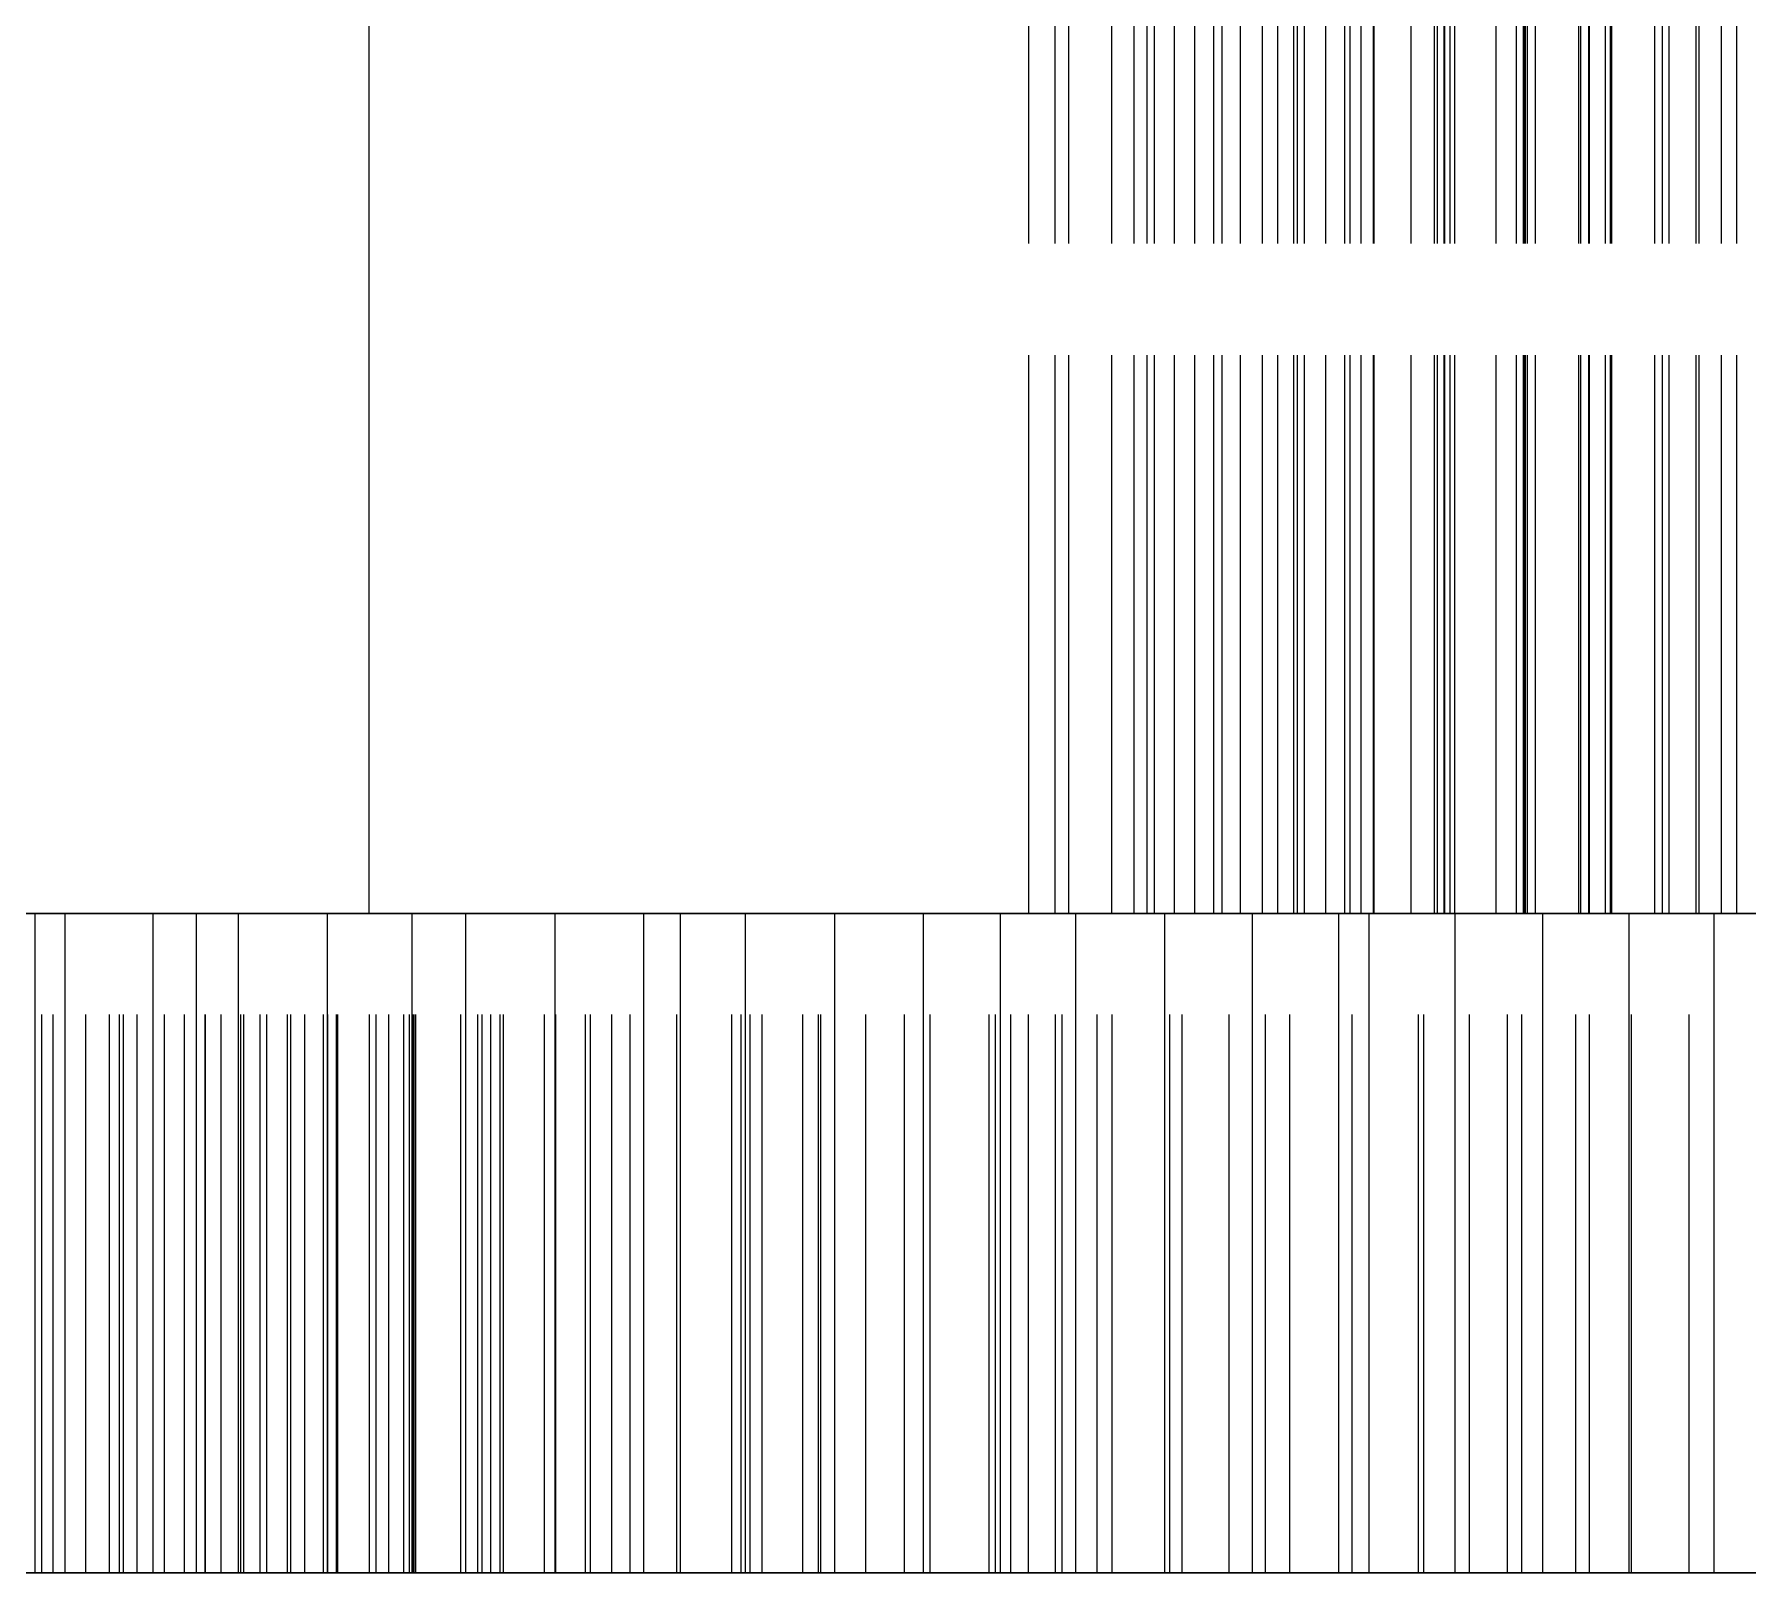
# Model space of a CAD drawing. Header units: millimetres. Extents: x -27 to 154, y -43 to 55.
# Drawn here: x -19.887 to -15.989, y 46.249 to 49.749 of the extents above; entities that cross this region are included whole.
import ezdxf

# ---------------------------------------------------------------- set-up
doc = ezdxf.new("R2010")
doc.units = ezdxf.units.MM
doc.linetypes.add('DASHED', pattern=[1.524, 1.27, -0.254])
doc.layers.add('HIDDEN', color=8, linetype='DASHED')
doc.layers.add('VISIBLE', color=7, linetype='CONTINUOUS')

msp = doc.modelspace()

# ---------------------------------------------------------------- linework, layer by layer
at = {"layer": 'HIDDEN'}
for points in [[(-17.6242, 47.74871), (-17.6242, 51.74871)], [(-17.6242, 47.74871), (-17.6242, 51.74871)], [(-17.56452, 47.74871), (-17.56452, 51.74871)], [(-17.56452, 47.74871), (-17.56452, 51.74871)], [(-17.53352, 47.74871), (-17.53352, 51.74871)], [(-17.53352, 47.74871), (-17.53352, 51.74871)], [(-17.4357, 47.74871), (-17.4357, 51.74871)], [(-17.4357, 47.74871), (-17.4357, 51.74871)], [(-17.38444, 47.74871), (-17.38444, 51.74871)], [(-17.38444, 47.74871), (-17.38444, 51.74871)], [(-17.35498, 47.74871), (-17.35498, 51.74871)], [(-17.35498, 47.74871), (-17.35498, 51.74871)], [(-17.33821, 47.74871), (-17.33821, 51.74871)], [(-17.33821, 47.74871), (-17.33821, 51.74871)], [(-17.29325, 47.74871), (-17.29325, 51.74871)], [(-17.29325, 47.74871), (-17.29325, 51.74871)], [(-17.24691, 47.74871), (-17.24691, 51.74871)], [(-17.24691, 47.74871), (-17.24691, 51.74871)], [(-17.20347, 47.74871), (-17.20347, 51.74871)], [(-17.20347, 47.74871), (-17.20347, 51.74871)], [(-17.18485, 47.74871), (-17.18485, 51.74871)], [(-17.18485, 47.74871), (-17.18485, 51.74871)], [(-17.1432, 47.74871), (-17.1432, 51.74871)], [(-17.1432, 47.74871), (-17.1432, 51.74871)], [(-17.0928, 47.74871), (-17.0928, 51.74871)], [(-17.0928, 47.74871), (-17.0928, 51.74871)], [(-17.0579, 47.74871), (-17.0579, 51.74871)], [(-17.0579, 47.74871), (-17.0579, 51.74871)], [(-17.02168, 47.74871), (-17.02168, 51.74871)], [(-17.02168, 47.74871), (-17.02168, 51.74871)], [(-17.01326, 47.74871), (-17.01326, 51.74871)], [(-17.01326, 47.74871), (-17.01326, 51.74871)], [(-16.99738, 47.74871), (-16.99738, 51.74871)], [(-16.99738, 47.74871), (-16.99738, 51.74871)], [(-16.94859, 47.74871), (-16.94859, 51.74871)], [(-16.94859, 47.74871), (-16.94859, 51.74871)], [(-16.90543, 47.74871), (-16.90543, 51.74871)], [(-16.90543, 47.74871), (-16.90543, 51.74871)], [(-16.89323, 47.74871), (-16.89323, 51.74871)], [(-16.89323, 47.74871), (-16.89323, 51.74871)], [(-16.86877, 47.74871), (-16.86877, 51.74871)], [(-16.86877, 47.74871), (-16.86877, 51.74871)], [(-16.84023, 47.74871), (-16.84023, 51.74871)], [(-16.84023, 47.74871), (-16.84023, 51.74871)], [(-16.83911, 47.74871), (-16.83911, 51.74871)], [(-16.83911, 47.74871), (-16.83911, 51.74871)], [(-16.83865, 47.74871), (-16.83865, 51.74871)], [(-16.83865, 47.74871), (-16.83865, 51.74871)], [(-16.75451, 47.74871), (-16.75451, 51.74871)], [(-16.75451, 47.74871), (-16.75451, 51.74871)], [(-16.70155, 47.74871), (-16.70155, 51.74871)], [(-16.70155, 47.74871), (-16.70155, 51.74871)], [(-16.69468, 47.74871), (-16.69468, 51.74871)], [(-16.69468, 47.74871), (-16.69468, 51.74871)], [(-16.6796, 47.74871), (-16.6796, 51.74871)], [(-16.6796, 47.74871), (-16.6796, 51.74871)], [(-16.6779, 47.74871), (-16.6779, 51.74871)], [(-16.6779, 47.74871), (-16.6779, 51.74871)], [(-16.66579, 47.74871), (-16.66579, 51.74871)], [(-16.66579, 47.74871), (-16.66579, 51.74871)], [(-16.65581, 47.74871), (-16.65581, 51.74871)], [(-16.65581, 47.74871), (-16.65581, 51.74871)], [(-16.56109, 47.74871), (-16.56109, 51.74871)], [(-16.56109, 47.74871), (-16.56109, 51.74871)], [(-16.51511, 47.74871), (-16.51511, 51.74871)], [(-16.51511, 47.74871), (-16.51511, 51.74871)], [(-16.49914, 47.74871), (-16.49914, 51.74871)], [(-16.49914, 47.74871), (-16.49914, 51.74871)], [(-16.49731, 47.74871), (-16.49731, 51.74871)], [(-16.49731, 47.74871), (-16.49731, 51.74871)], [(-16.49476, 47.74871), (-16.49476, 51.74871)], [(-16.49476, 47.74871), (-16.49476, 51.74871)], [(-16.4905, 47.74871), (-16.4905, 51.74871)], [(-16.4905, 47.74871), (-16.4905, 51.74871)], [(-16.48992, 47.74871), (-16.48992, 51.74871)], [(-16.48992, 47.74871), (-16.48992, 51.74871)], [(-16.47181, 47.74871), (-16.47181, 51.74871)], [(-16.47181, 47.74871), (-16.47181, 51.74871)], [(-16.37339, 47.74871), (-16.37339, 51.74871)], [(-16.37339, 47.74871), (-16.37339, 51.74871)], [(-16.3685, 47.74871), (-16.3685, 51.74871)], [(-16.3685, 47.74871), (-16.3685, 51.74871)], [(-16.35028, 47.74871), (-16.35028, 51.74871)], [(-16.35028, 47.74871), (-16.35028, 51.74871)], [(-16.3488, 47.74871), (-16.3488, 51.74871)], [(-16.3488, 47.74871), (-16.3488, 51.74871)], [(-16.31259, 47.74871), (-16.31259, 51.74871)], [(-16.31259, 47.74871), (-16.31259, 51.74871)], [(-16.30129, 47.74871), (-16.30129, 51.74871)], [(-16.30129, 47.74871), (-16.30129, 51.74871)], [(-16.29834, 47.74871), (-16.29834, 51.74871)], [(-16.29834, 47.74871), (-16.29834, 51.74871)], [(-16.20025, 47.74871), (-16.20025, 51.74871)], [(-16.20025, 47.74871), (-16.20025, 51.74871)], [(-16.18334, 47.74871), (-16.18334, 51.74871)], [(-16.18334, 47.74871), (-16.18334, 51.74871)], [(-16.16782, 47.74871), (-16.16782, 51.74871)], [(-16.16782, 47.74871), (-16.16782, 51.74871)], [(-16.10685, 47.74871), (-16.10685, 51.74871)], [(-16.10685, 47.74871), (-16.10685, 51.74871)], [(-16.09936, 47.74871), (-16.09936, 51.74871)], [(-16.09936, 47.74871), (-16.09936, 51.74871)], [(-16.04909, 47.74871), (-16.04909, 51.74871)], [(-16.04909, 47.74871), (-16.04909, 51.74871)], [(-16.01419, 47.74871), (-16.01419, 51.74871)], [(-16.01419, 47.74871), (-16.01419, 51.74871)], [(-19.86951, 47.74871), (-20.05506, 47.74871)], [(-20.05506, 47.74871), (-19.86951, 47.74871)], [(-20.03507, 47.74871), (-19.84381, 47.74871)], [(-19.84381, 47.74871), (-20.03507, 47.74871)], [(-19.76958, 47.74871), (-19.94826, 47.74871)], [(-19.94826, 47.74871), (-19.76958, 47.74871)], [(-19.88841, 47.74871), (-19.69266, 47.74871)], [(-19.88465, 47.74871), (-19.81592, 47.74871)], [(-19.71533, 47.74871), (-19.88465, 47.74871)], [(-19.88465, 47.74871), (-19.71533, 47.74871)], [(-19.69266, 47.74871), (-19.88465, 47.74871)], [(-19.88465, 46.24871), (-19.88465, 47.74871)], [(-19.68356, 47.74871), (-19.86951, 47.74871)], [(-19.86951, 47.74871), (-19.68356, 47.74871)], [(-19.86951, 46.24871), (-19.86951, 47.74871)], [(-19.86951, 46.24871), (-19.86951, 47.74871)], [(-19.84381, 47.74871), (-19.65263, 47.74871)], [(-19.65263, 47.74871), (-19.84381, 47.74871)], [(-19.84381, 46.24871), (-19.84381, 47.74871)], [(-19.84381, 46.24871), (-19.84381, 47.74871)], [(-19.81592, 47.74871), (-19.61601, 47.74871)], [(-19.81592, 46.24871), (-19.81592, 47.74871)], [(-19.59004, 47.74871), (-19.76958, 47.74871)], [(-19.76958, 47.74871), (-19.59004, 47.74871)], [(-19.76958, 46.24871), (-19.76958, 47.74871)], [(-19.76958, 46.24871), (-19.76958, 47.74871)], [(-19.54467, 47.74871), (-19.71533, 47.74871)], [(-19.71533, 47.74871), (-19.54467, 47.74871)], [(-19.71533, 46.24871), (-19.71533, 47.74871)], [(-19.71533, 46.24871), (-19.71533, 47.74871)], [(-19.69266, 47.74871), (-19.49746, 47.74871)], [(-19.49746, 47.74871), (-19.69266, 47.74871)], [(-19.69266, 46.24871), (-19.69266, 47.74871)], [(-19.69266, 46.24871), (-19.69266, 47.74871)], [(-19.49726, 47.74871), (-19.68356, 47.74871)], [(-19.68356, 47.74871), (-19.49726, 47.74871)], [(-19.68356, 46.24871), (-19.68356, 47.74871)], [(-19.68356, 46.24871), (-19.68356, 47.74871)], [(-19.65263, 47.74871), (-19.46161, 47.74871)], [(-19.46161, 47.74871), (-19.65263, 47.74871)], [(-19.65263, 46.24871), (-19.65263, 47.74871)], [(-19.65263, 46.24871), (-19.65263, 47.74871)], [(-19.61601, 47.74871), (-19.417, 47.74871)], [(-19.61601, 46.24871), (-19.61601, 47.74871)], [(-19.40964, 47.74871), (-19.59004, 47.74871)], [(-19.59004, 47.74871), (-19.40964, 47.74871)], [(-19.59004, 46.24871), (-19.59004, 47.74871)], [(-19.59004, 46.24871), (-19.59004, 47.74871)], [(-19.37266, 47.74871), (-19.54467, 47.74871)], [(-19.54467, 47.74871), (-19.37266, 47.74871)], [(-19.54467, 46.24871), (-19.54467, 47.74871)], [(-19.54467, 46.24871), (-19.54467, 47.74871)], [(-19.51756, 47.74871), (-19.42195, 47.74871)], [(-19.35776, 47.74871), (-19.51756, 47.74871)], [(-19.51756, 47.74871), (-19.35776, 47.74871)], [(-19.417, 47.74871), (-19.51756, 47.74871)], [(-19.51756, 46.24871), (-19.51756, 47.74871)], [(-19.49746, 47.74871), (-19.30292, 47.74871)], [(-19.30292, 47.74871), (-19.49746, 47.74871)], [(-19.49746, 46.24871), (-19.49746, 47.74871)], [(-19.49746, 46.24871), (-19.49746, 47.74871)], [(-19.31066, 47.74871), (-19.49726, 47.74871)], [(-19.49726, 47.74871), (-19.31066, 47.74871)], [(-19.49726, 46.24871), (-19.49726, 47.74871)], [(-19.49726, 46.24871), (-19.49726, 47.74871)], [(-19.46161, 47.74871), (-19.27082, 47.74871)], [(-19.27082, 47.74871), (-19.46161, 47.74871)], [(-19.46161, 46.24871), (-19.46161, 47.74871)], [(-19.46161, 46.24871), (-19.46161, 47.74871)], [(-19.42195, 47.74871), (-19.21959, 47.74871)], [(-19.42195, 46.24871), (-19.42195, 47.74871)], [(-19.417, 47.74871), (-19.21902, 47.74871)], [(-19.21902, 47.74871), (-19.417, 47.74871)], [(-19.417, 46.24871), (-19.417, 47.74871)], [(-19.417, 46.24871), (-19.417, 47.74871)], [(-19.2284, 47.74871), (-19.40964, 47.74871)], [(-19.40964, 47.74871), (-19.2284, 47.74871)], [(-19.40964, 46.24871), (-19.40964, 47.74871)], [(-19.40964, 46.24871), (-19.40964, 47.74871)], [(-19.19931, 47.74871), (-19.37266, 47.74871)], [(-19.37266, 47.74871), (-19.19931, 47.74871)], [(-19.37266, 46.24871), (-19.37266, 47.74871)], [(-19.37266, 46.24871), (-19.37266, 47.74871)], [(-19.19618, 47.74871), (-19.35776, 47.74871)], [(-19.35776, 47.74871), (-19.19618, 47.74871)], [(-19.35776, 46.24871), (-19.35776, 47.74871)], [(-19.35776, 46.24871), (-19.35776, 47.74871)], [(-19.1238, 47.74871), (-19.31066, 47.74871)], [(-19.31066, 47.74871), (-19.1238, 47.74871)], [(-19.31066, 46.24871), (-19.31066, 47.74871)], [(-19.31066, 46.24871), (-19.31066, 47.74871)], [(-19.30292, 47.74871), (-19.10915, 47.74871)], [(-19.10915, 47.74871), (-19.30292, 47.74871)], [(-19.30292, 46.24871), (-19.30292, 47.74871)], [(-19.30292, 46.24871), (-19.30292, 47.74871)], [(-19.27082, 47.74871), (-19.08036, 47.74871)], [(-19.08036, 47.74871), (-19.27082, 47.74871)], [(-19.27082, 46.24871), (-19.27082, 47.74871)], [(-19.27082, 46.24871), (-19.27082, 47.74871)], [(-19.04633, 47.74871), (-19.2284, 47.74871)], [(-19.2284, 47.74871), (-19.04633, 47.74871)], [(-19.2284, 46.24871), (-19.2284, 47.74871)], [(-19.2284, 46.24871), (-19.2284, 47.74871)], [(-19.21959, 47.74871), (-19.01858, 47.74871)], [(-19.21959, 46.24871), (-19.21959, 47.74871)], [(-19.21902, 47.74871), (-19.02218, 47.74871)], [(-19.02218, 47.74871), (-19.21902, 47.74871)], [(-19.21902, 46.24871), (-19.21902, 47.74871)], [(-19.21902, 46.24871), (-19.21902, 47.74871)], [(-19.02458, 47.74871), (-19.19931, 47.74871)], [(-19.19931, 47.74871), (-19.02458, 47.74871)], [(-19.19931, 46.24871), (-19.19931, 47.74871)], [(-19.19931, 46.24871), (-19.19931, 47.74871)], [(-19.0328, 47.74871), (-19.19618, 47.74871)], [(-19.19618, 47.74871), (-19.0328, 47.74871)], [(-19.19618, 46.24871), (-19.19618, 47.74871)], [(-19.19618, 46.24871), (-19.19618, 47.74871)], [(-15.86678, 47.74871), (-15.9921, 47.74871), (-16.11741, 47.74871), (-16.24273, 47.74871), (-16.36805, 47.74871), (-16.49336, 47.74871), (-16.61868, 47.74871), (-16.74399, 47.74871), (-16.86931, 47.74871), (-16.99463, 47.74871), (-17.11994, 47.74871), (-17.24526, 47.74871), (-17.37058, 47.74871), (-17.49589, 47.74871), (-17.62121, 47.74871), (-17.74652, 47.74871), (-17.87184, 47.74871), (-17.99716, 47.74871), (-18.12247, 47.74871), (-18.24779, 47.74871), (-18.3731, 47.74871), (-18.49842, 47.74871), (-18.62374, 47.74871), (-18.74905, 47.74871), (-18.87437, 47.74871), (-18.99968, 47.74871), (-19.125, 47.74871)], [(-19.125, 47.74871), (-18.51786, 47.74871), (-17.91071, 47.74871), (-17.30357, 47.74871), (-16.69643, 47.74871), (-16.08929, 47.74871), (-15.48214, 47.74871), (-14.875, 47.74871), (-14.26786, 47.74871), (-13.66071, 47.74871), (-13.05357, 47.74871), (-12.44643, 47.74871), (-11.83929, 47.74871), (-11.23214, 47.74871), (-10.625, 47.74871), (-10.01786, 47.74871), (-9.41071, 47.74871), (-8.80357, 47.74871), (-8.19643, 47.74871), (-7.58929, 47.74871), (-6.98214, 47.74871), (-6.375, 47.74871), (-5.76786, 47.74871), (-5.16071, 47.74871)], [(-19.1238, 46.24871), (-19.1238, 47.74871)], [(-19.1238, 46.24871), (-19.1238, 47.74871)], [(-19.10915, 47.74871), (-18.9163, 47.74871)], [(-18.9163, 47.74871), (-19.10915, 47.74871)], [(-19.10915, 46.24871), (-19.10915, 47.74871)], [(-19.10915, 46.24871), (-19.10915, 47.74871)], [(-19.08036, 47.74871), (-19.04633, 47.74871)], [(-19.04633, 47.74871), (-19.08036, 47.74871)], [(-19.08036, 46.24871), (-19.08036, 47.74871)], [(-19.08036, 46.24871), (-19.08036, 47.74871)], [(-19.04633, 46.24871), (-19.04633, 47.74871)], [(-19.04633, 46.24871), (-19.04633, 47.74871)], [(-18.86759, 47.74871), (-19.0328, 47.74871)], [(-19.0328, 47.74871), (-18.86759, 47.74871)], [(-19.0328, 46.24871), (-19.0328, 47.74871)], [(-19.0328, 46.24871), (-19.0328, 47.74871)], [(-19.02707, 47.74871), (-18.90518, 47.74871)], [(-18.87781, 47.74871), (-19.02707, 47.74871)], [(-19.02707, 47.74871), (-18.87781, 47.74871)], [(-19.01858, 47.74871), (-19.02707, 47.74871)], [(-19.02707, 46.24871), (-19.02707, 47.74871)], [(-18.84844, 47.74871), (-19.02458, 47.74871)], [(-19.02458, 47.74871), (-18.84844, 47.74871)], [(-19.02458, 46.24871), (-19.02458, 47.74871)], [(-19.02458, 46.24871), (-19.02458, 47.74871)], [(-19.02218, 47.74871), (-18.82666, 47.74871)], [(-18.82666, 47.74871), (-19.02218, 47.74871)], [(-19.02218, 46.24871), (-19.02218, 47.74871)], [(-19.02218, 46.24871), (-19.02218, 47.74871)], [(-19.01858, 47.74871), (-18.81907, 47.74871)], [(-18.81907, 47.74871), (-19.01858, 47.74871)], [(-19.01858, 46.24871), (-19.01858, 47.74871)], [(-19.01858, 46.24871), (-19.01858, 47.74871)], [(-18.9163, 47.74871), (-18.84844, 47.74871)], [(-18.84844, 47.74871), (-18.9163, 47.74871)], [(-18.9163, 46.24871), (-18.9163, 47.74871)], [(-18.9163, 46.24871), (-18.9163, 47.74871)], [(-18.90518, 47.74871), (-18.70166, 47.74871)], [(-18.90518, 46.24871), (-18.90518, 47.74871)], [(-18.72634, 47.74871), (-18.87781, 47.74871)], [(-18.87781, 47.74871), (-18.72634, 47.74871)], [(-18.87781, 46.24871), (-18.87781, 47.74871)], [(-18.87781, 46.24871), (-18.87781, 47.74871)], [(-18.70049, 47.74871), (-18.86759, 47.74871)], [(-18.86759, 47.74871), (-18.70049, 47.74871)], [(-18.86759, 46.24871), (-18.86759, 47.74871)], [(-18.86759, 46.24871), (-18.86759, 47.74871)], [(-18.84844, 46.24871), (-18.84844, 47.74871)], [(-18.84844, 46.24871), (-18.84844, 47.74871)], [(-18.82666, 47.74871), (-18.63263, 47.74871)], [(-18.63263, 47.74871), (-18.82666, 47.74871)], [(-18.82666, 46.24871), (-18.82666, 47.74871)], [(-18.82666, 46.24871), (-18.82666, 47.74871)], [(-18.81907, 47.74871), (-18.62119, 47.74871)], [(-18.62119, 47.74871), (-18.81907, 47.74871)], [(-18.81907, 46.24871), (-18.81907, 47.74871)], [(-18.81907, 46.24871), (-18.81907, 47.74871)], [(-18.57261, 47.74871), (-18.72634, 47.74871)], [(-18.72634, 47.74871), (-18.57261, 47.74871)], [(-18.72634, 46.24871), (-18.72634, 47.74871)], [(-18.72634, 46.24871), (-18.72634, 47.74871)], [(-18.70166, 47.74871), (-18.49992, 47.74871)], [(-18.70166, 46.24871), (-18.70166, 47.74871)], [(-18.53139, 47.74871), (-18.70049, 47.74871)], [(-18.70049, 47.74871), (-18.53139, 47.74871)], [(-18.70049, 46.24871), (-18.70049, 47.74871)], [(-18.70049, 46.24871), (-18.70049, 47.74871)], [(-18.63263, 47.74871), (-18.53139, 47.74871)], [(-18.53139, 47.74871), (-18.63263, 47.74871)], [(-18.63263, 46.24871), (-18.63263, 47.74871)], [(-18.63263, 46.24871), (-18.63263, 47.74871)], [(-18.62119, 47.74871), (-18.42514, 47.74871)], [(-18.42514, 47.74871), (-18.62119, 47.74871)], [(-18.62119, 46.24871), (-18.62119, 47.74871)], [(-18.62119, 46.24871), (-18.62119, 47.74871)], [(-18.41659, 47.74871), (-18.57261, 47.74871)], [(-18.57261, 47.74871), (-18.41659, 47.74871)], [(-18.57261, 46.24871), (-18.57261, 47.74871)], [(-18.57261, 46.24871), (-18.57261, 47.74871)], [(-18.53139, 46.24871), (-18.53139, 47.74871)], [(-18.53139, 46.24871), (-18.53139, 47.74871)], [(-18.49992, 47.74871), (-18.30013, 47.74871)], [(-18.49992, 46.24871), (-18.49992, 47.74871)], [(-18.42514, 47.74871), (-18.23117, 47.74871)], [(-18.23117, 47.74871), (-18.42514, 47.74871)], [(-18.42514, 46.24871), (-18.42514, 47.74871)], [(-18.42514, 46.24871), (-18.42514, 47.74871)], [(-18.25816, 47.74871), (-18.41659, 47.74871)], [(-18.41659, 47.74871), (-18.25816, 47.74871)], [(-18.41659, 46.24871), (-18.41659, 47.74871)], [(-18.41659, 46.24871), (-18.41659, 47.74871)], [(-18.41629, 47.74871), (-18.26889, 47.74871)], [(-18.2785, 47.74871), (-18.41629, 47.74871)], [(-18.41629, 47.74871), (-18.2785, 47.74871)], [(-18.30013, 47.74871), (-18.41629, 47.74871)], [(-18.41629, 46.24871), (-18.41629, 47.74871)], [(-18.30013, 47.74871), (-18.10246, 47.74871)], [(-18.10246, 47.74871), (-18.30013, 47.74871)], [(-18.30013, 46.24871), (-18.30013, 47.74871)], [(-18.30013, 46.24871), (-18.30013, 47.74871)], [(-18.13809, 47.74871), (-18.2785, 47.74871)], [(-18.2785, 47.74871), (-18.13809, 47.74871)], [(-18.2785, 46.24871), (-18.2785, 47.74871)], [(-18.2785, 46.24871), (-18.2785, 47.74871)], [(-18.26889, 47.74871), (-18.06549, 47.74871)], [(-18.26889, 46.24871), (-18.26889, 47.74871)], [(-18.09717, 47.74871), (-18.25816, 47.74871)], [(-18.25816, 47.74871), (-18.09717, 47.74871)], [(-18.25816, 46.24871), (-18.25816, 47.74871)], [(-18.25816, 46.24871), (-18.25816, 47.74871)], [(-18.23117, 47.74871), (-18.09717, 47.74871)], [(-18.09717, 47.74871), (-18.23117, 47.74871)], [(-18.23117, 46.24871), (-18.23117, 47.74871)], [(-18.23117, 46.24871), (-18.23117, 47.74871)], [(-17.995, 47.74871), (-18.13809, 47.74871)], [(-18.13809, 47.74871), (-17.995, 47.74871)], [(-18.13809, 46.24871), (-18.13809, 47.74871)], [(-18.13809, 46.24871), (-18.13809, 47.74871)], [(-18.10246, 47.74871), (-17.90714, 47.74871)], [(-17.90714, 47.74871), (-18.10246, 47.74871)], [(-18.10246, 46.24871), (-18.10246, 47.74871)], [(-18.10246, 46.24871), (-18.10246, 47.74871)], [(-18.09717, 46.24871), (-18.09717, 47.74871)], [(-18.09717, 46.24871), (-18.09717, 47.74871)], [(-18.06549, 47.74871), (-17.8643, 47.74871)], [(-18.06549, 46.24871), (-18.06549, 47.74871)], [(-17.84915, 47.74871), (-17.995, 47.74871)], [(-17.995, 47.74871), (-17.84915, 47.74871)], [(-17.995, 46.24871), (-17.995, 47.74871)], [(-17.995, 46.24871), (-17.995, 47.74871)], [(-17.90714, 47.74871), (-17.71444, 47.74871)], [(-17.71444, 47.74871), (-17.90714, 47.74871)], [(-17.90714, 46.24871), (-17.90714, 47.74871)], [(-17.90714, 46.24871), (-17.90714, 47.74871)], [(-17.8643, 47.74871), (-17.6655, 47.74871)], [(-17.8643, 46.24871), (-17.8643, 47.74871)], [(-17.70039, 47.74871), (-17.84915, 47.74871)], [(-17.84915, 47.74871), (-17.70039, 47.74871)], [(-17.84915, 46.24871), (-17.84915, 47.74871)], [(-17.84915, 46.24871), (-17.84915, 47.74871)], [(-17.71444, 47.74871), (-17.54854, 47.74871)], [(-17.54854, 47.74871), (-17.71444, 47.74871)], [(-17.71444, 46.24871), (-17.71444, 47.74871)], [(-17.71444, 46.24871), (-17.71444, 47.74871)], [(-17.54854, 47.74871), (-17.70039, 47.74871)], [(-17.70039, 47.74871), (-17.54854, 47.74871)], [(-17.70039, 46.24871), (-17.70039, 47.74871)], [(-17.70039, 46.24871), (-17.70039, 47.74871)], [(-17.68907, 47.74871), (-17.5171, 47.74871)], [(-17.56363, 47.74871), (-17.68907, 47.74871)], [(-17.68907, 47.74871), (-17.56363, 47.74871)], [(-17.6655, 47.74871), (-17.68907, 47.74871)], [(-17.68907, 46.24871), (-17.68907, 47.74871)], [(-17.6655, 47.74871), (-17.46929, 47.74871)], [(-17.46929, 47.74871), (-17.6655, 47.74871)], [(-17.6655, 46.24871), (-17.6655, 47.74871)], [(-17.6655, 46.24871), (-17.6655, 47.74871)], [(-5.31548, 47.74871), (-5.875, 47.74871), (-6.43452, 47.74871), (-6.99405, 47.74871), (-7.55357, 47.74871), (-8.1131, 47.74871), (-8.67262, 47.74871), (-9.23214, 47.74871), (-9.79167, 47.74871), (-10.35119, 47.74871), (-10.91071, 47.74871), (-11.47024, 47.74871), (-12.02976, 47.74871), (-12.58929, 47.74871), (-13.14881, 47.74871), (-13.70833, 47.74871), (-14.26786, 47.74871), (-14.82738, 47.74871), (-15.3869, 47.74871), (-15.94643, 47.74871), (-16.50595, 47.74871), (-17.06548, 47.74871), (-17.625, 47.74871)], [(-17.625, 47.74871), (-17.06548, 47.74871), (-16.50595, 47.74871), (-15.94643, 47.74871), (-15.3869, 47.74871), (-14.82738, 47.74871), (-14.26786, 47.74871), (-13.70833, 47.74871), (-13.14881, 47.74871), (-12.58929, 47.74871), (-12.02976, 47.74871), (-11.47024, 47.74871), (-10.91071, 47.74871), (-10.35119, 47.74871), (-9.79167, 47.74871), (-9.23214, 47.74871), (-8.67262, 47.74871), (-8.1131, 47.74871), (-7.55357, 47.74871), (-6.99405, 47.74871), (-6.43452, 47.74871), (-5.875, 47.74871), (-5.31548, 47.74871)], [(-17.625, 46.24871), (-17.625, 47.74871)], [(-17.4357, 47.74871), (-17.6242, 47.74871)], [(-17.6242, 47.74871), (-17.4357, 47.74871)], [(-17.53352, 47.74871), (-17.56452, 47.74871)], [(-17.56452, 47.74871), (-17.38444, 47.74871)], [(-17.38444, 47.74871), (-17.56452, 47.74871)], [(-17.56452, 47.74871), (-17.53352, 47.74871)], [(-17.43518, 47.74871), (-17.56363, 47.74871)], [(-17.56363, 47.74871), (-17.43518, 47.74871)], [(-17.56363, 46.24871), (-17.56363, 47.74871)], [(-17.56363, 46.24871), (-17.56363, 47.74871)], [(-17.54854, 46.24871), (-17.54854, 47.74871)], [(-17.54854, 46.24871), (-17.54854, 47.74871)], [(-17.33821, 47.74871), (-17.53352, 47.74871)], [(-17.53352, 47.74871), (-17.33821, 47.74871)], [(-17.5171, 47.74871), (-17.3151, 47.74871)], [(-17.5171, 46.24871), (-17.5171, 47.74871)], [(-17.46929, 47.74871), (-17.27592, 47.74871)], [(-17.27592, 47.74871), (-17.46929, 47.74871)], [(-17.46929, 46.24871), (-17.46929, 47.74871)], [(-17.46929, 46.24871), (-17.46929, 47.74871)], [(-17.24691, 47.74871), (-17.4357, 47.74871)], [(-17.4357, 47.74871), (-17.24691, 47.74871)], [(-17.30362, 47.74871), (-17.43518, 47.74871)], [(-17.43518, 47.74871), (-17.30362, 47.74871)], [(-17.43518, 46.24871), (-17.43518, 47.74871)], [(-17.43518, 46.24871), (-17.43518, 47.74871)], [(-17.38444, 47.74871), (-17.20347, 47.74871)], [(-17.20347, 47.74871), (-17.38444, 47.74871)], [(-17.29325, 47.74871), (-17.35498, 47.74871)], [(-17.35498, 47.74871), (-17.18485, 47.74871)], [(-17.18485, 47.74871), (-17.35498, 47.74871)], [(-17.35498, 47.74871), (-17.29325, 47.74871)], [(-17.1432, 47.74871), (-17.33821, 47.74871)], [(-17.33821, 47.74871), (-17.1432, 47.74871)], [(-17.3151, 47.74871), (-17.11574, 47.74871)], [(-17.3151, 46.24871), (-17.3151, 47.74871)], [(-17.16886, 47.74871), (-17.30362, 47.74871)], [(-17.30362, 47.74871), (-17.16886, 47.74871)], [(-17.30362, 46.24871), (-17.30362, 47.74871)], [(-17.30362, 46.24871), (-17.30362, 47.74871)], [(-17.0928, 47.74871), (-17.29325, 47.74871)], [(-17.29325, 47.74871), (-17.0928, 47.74871)], [(-17.27592, 47.74871), (-17.08572, 47.74871)], [(-17.08572, 47.74871), (-17.27592, 47.74871)], [(-17.27592, 46.24871), (-17.27592, 47.74871)], [(-17.27592, 46.24871), (-17.27592, 47.74871)], [(-17.0579, 47.74871), (-17.24691, 47.74871)], [(-17.24691, 47.74871), (-17.0579, 47.74871)], [(-17.20347, 47.74871), (-17.02168, 47.74871)], [(-17.02168, 47.74871), (-17.20347, 47.74871)], [(-17.18485, 47.74871), (-17.01326, 47.74871)], [(-17.01326, 47.74871), (-17.18485, 47.74871)], [(-17.03072, 47.74871), (-17.16886, 47.74871)], [(-17.16886, 47.74871), (-17.03072, 47.74871)], [(-17.16886, 46.24871), (-17.16886, 47.74871)], [(-17.16886, 46.24871), (-17.16886, 47.74871)], [(-16.94859, 47.74871), (-17.1432, 47.74871)], [(-17.1432, 47.74871), (-16.94859, 47.74871)], [(-17.11574, 47.74871), (-16.91918, 47.74871)], [(-17.11574, 46.24871), (-17.11574, 47.74871)], [(-16.89323, 47.74871), (-17.0928, 47.74871)], [(-17.0928, 47.74871), (-16.89323, 47.74871)], [(-17.08572, 47.74871), (-16.88896, 47.74871)], [(-16.88896, 47.74871), (-17.08572, 47.74871)], [(-17.08572, 46.24871), (-17.08572, 47.74871)], [(-17.08572, 46.24871), (-17.08572, 47.74871)], [(-16.86877, 47.74871), (-17.0579, 47.74871)], [(-17.0579, 47.74871), (-16.86877, 47.74871)], [(-16.88896, 47.74871), (-17.03072, 47.74871)], [(-17.03072, 47.74871), (-16.88896, 47.74871)], [(-17.03072, 46.24871), (-17.03072, 47.74871)], [(-17.03072, 46.24871), (-17.03072, 47.74871)], [(-17.02168, 47.74871), (-16.83911, 47.74871)], [(-16.83911, 47.74871), (-17.02168, 47.74871)], [(-17.01326, 47.74871), (-16.84023, 47.74871)], [(-16.84023, 47.74871), (-17.01326, 47.74871)], [(-16.90543, 47.74871), (-16.99738, 47.74871)], [(-16.99738, 47.74871), (-16.83865, 47.74871)], [(-16.83865, 47.74871), (-16.99738, 47.74871)], [(-16.99738, 47.74871), (-16.90543, 47.74871)], [(-16.75451, 47.74871), (-16.94859, 47.74871)], [(-16.94859, 47.74871), (-16.75451, 47.74871)], [(-16.91918, 47.74871), (-16.72567, 47.74871)], [(-16.91918, 46.24871), (-16.91918, 47.74871)], [(-16.70155, 47.74871), (-16.90543, 47.74871)], [(-16.90543, 47.74871), (-16.70155, 47.74871)], [(-16.69468, 47.74871), (-16.89323, 47.74871)], [(-16.89323, 47.74871), (-16.69468, 47.74871)], [(-16.88896, 46.24871), (-16.88896, 47.74871)], [(-16.88896, 46.24871), (-16.88896, 47.74871)], [(-16.6796, 47.74871), (-16.86877, 47.74871)], [(-16.86877, 47.74871), (-16.6796, 47.74871)], [(-16.85002, 47.74871), (-16.65456, 47.74871)], [(-16.73772, 47.74871), (-16.85002, 47.74871)], [(-16.85002, 47.74871), (-16.73772, 47.74871)], [(-16.72567, 47.74871), (-16.85002, 47.74871)], [(-16.85002, 46.24871), (-16.85002, 47.74871)], [(-16.84023, 47.74871), (-16.66579, 47.74871)], [(-16.66579, 47.74871), (-16.84023, 47.74871)], [(-16.83911, 47.74871), (-16.65581, 47.74871)], [(-16.65581, 47.74871), (-16.83911, 47.74871)], [(-16.83865, 47.74871), (-16.6779, 47.74871)], [(-16.6779, 47.74871), (-16.83865, 47.74871)], [(-16.56109, 47.74871), (-16.75451, 47.74871)], [(-16.75451, 47.74871), (-16.56109, 47.74871)], [(-16.62203, 47.74871), (-16.73772, 47.74871)], [(-16.73772, 47.74871), (-16.62203, 47.74871)], [(-16.73772, 46.24871), (-16.73772, 47.74871)], [(-16.73772, 46.24871), (-16.73772, 47.74871)], [(-16.72567, 47.74871), (-16.53547, 47.74871)], [(-16.53547, 47.74871), (-16.72567, 47.74871)], [(-16.72567, 46.24871), (-16.72567, 47.74871)], [(-16.72567, 46.24871), (-16.72567, 47.74871)], [(-16.49914, 47.74871), (-16.70155, 47.74871)], [(-16.70155, 47.74871), (-16.49914, 47.74871)], [(-16.49731, 47.74871), (-16.69468, 47.74871)], [(-16.69468, 47.74871), (-16.49731, 47.74871)], [(-16.4905, 47.74871), (-16.6796, 47.74871)], [(-16.6796, 47.74871), (-16.4905, 47.74871)], [(-16.6779, 47.74871), (-16.51511, 47.74871)], [(-16.51511, 47.74871), (-16.6779, 47.74871)], [(-16.66579, 47.74871), (-16.48992, 47.74871)], [(-16.48992, 47.74871), (-16.66579, 47.74871)], [(-16.65581, 47.74871), (-16.47181, 47.74871)], [(-16.47181, 47.74871), (-16.65581, 47.74871)], [(-16.65456, 47.74871), (-16.45525, 47.74871)], [(-16.65456, 46.24871), (-16.65456, 47.74871)], [(-16.50284, 47.74871), (-16.62203, 47.74871)], [(-16.62203, 47.74871), (-16.50284, 47.74871)], [(-16.62203, 46.24871), (-16.62203, 47.74871)], [(-16.62203, 46.24871), (-16.62203, 47.74871)], [(-16.3685, 47.74871), (-16.56109, 47.74871)], [(-16.56109, 47.74871), (-16.3685, 47.74871)], [(-16.53547, 47.74871), (-16.34897, 47.74871)], [(-16.34897, 47.74871), (-16.53547, 47.74871)], [(-16.53547, 46.24871), (-16.53547, 47.74871)], [(-16.53547, 46.24871), (-16.53547, 47.74871)], [(-16.51511, 47.74871), (-16.35028, 47.74871)], [(-16.35028, 47.74871), (-16.51511, 47.74871)], [(-16.38002, 47.74871), (-16.50284, 47.74871)], [(-16.50284, 47.74871), (-16.38002, 47.74871)], [(-16.50284, 46.24871), (-16.50284, 47.74871)], [(-16.50284, 46.24871), (-16.50284, 47.74871)], [(-16.29834, 47.74871), (-16.49914, 47.74871)], [(-16.49914, 47.74871), (-16.29834, 47.74871)], [(-16.30129, 47.74871), (-16.49731, 47.74871)], [(-16.49731, 47.74871), (-16.30129, 47.74871)], [(-16.37339, 47.74871), (-16.49476, 47.74871)], [(-16.49476, 47.74871), (-16.3488, 47.74871)], [(-16.3488, 47.74871), (-16.49476, 47.74871)], [(-16.49476, 47.74871), (-16.37339, 47.74871)], [(-16.47181, 47.74871), (-16.4905, 47.74871)], [(-16.4905, 47.74871), (-16.47181, 47.74871)], [(-16.48992, 47.74871), (-16.31259, 47.74871)], [(-16.31259, 47.74871), (-16.48992, 47.74871)], [(-16.45525, 47.74871), (-16.25896, 47.74871)], [(-16.45525, 46.24871), (-16.45525, 47.74871)], [(-16.25338, 47.74871), (-16.38002, 47.74871)], [(-16.38002, 47.74871), (-16.25338, 47.74871)], [(-16.38002, 46.24871), (-16.38002, 47.74871)], [(-16.38002, 46.24871), (-16.38002, 47.74871)], [(-16.16782, 47.74871), (-16.37339, 47.74871)], [(-16.37339, 47.74871), (-16.16782, 47.74871)], [(-16.31259, 47.74871), (-16.3685, 47.74871)], [(-16.3685, 47.74871), (-16.31259, 47.74871)], [(-16.35028, 47.74871), (-16.18334, 47.74871)], [(-16.18334, 47.74871), (-16.35028, 47.74871)], [(-16.34897, 47.74871), (-16.12261, 47.74871)], [(-16.12261, 47.74871), (-16.34897, 47.74871)], [(-16.34897, 46.24871), (-16.34897, 47.74871)], [(-16.34897, 46.24871), (-16.34897, 47.74871)], [(-16.3488, 47.74871), (-16.20025, 47.74871)], [(-16.20025, 47.74871), (-16.3488, 47.74871)], [(-16.10685, 47.74871), (-16.30129, 47.74871)], [(-16.30129, 47.74871), (-16.10685, 47.74871)], [(-16.09936, 47.74871), (-16.29834, 47.74871)], [(-16.29834, 47.74871), (-16.09936, 47.74871)], [(-16.25896, 47.74871), (-16.0659, 47.74871)], [(-16.25896, 46.24871), (-16.25896, 47.74871)], [(-16.12261, 47.74871), (-16.25338, 47.74871)], [(-16.25338, 47.74871), (-16.12261, 47.74871)], [(-16.25338, 46.24871), (-16.25338, 47.74871)], [(-16.25338, 46.24871), (-16.25338, 47.74871)], [(-16.20025, 47.74871), (-16.04909, 47.74871)], [(-16.04909, 47.74871), (-16.20025, 47.74871)], [(-16.18334, 47.74871), (-16.01419, 47.74871)], [(-16.01419, 47.74871), (-16.18334, 47.74871)], [(-15.96428, 47.74871), (-16.16782, 47.74871)], [(-16.16782, 47.74871), (-15.96428, 47.74871)], [(-16.12261, 46.24871), (-16.12261, 47.74871)], [(-16.12261, 46.24871), (-16.12261, 47.74871)], [(-16.01419, 47.74871), (-16.10685, 47.74871)], [(-16.10685, 47.74871), (-16.01419, 47.74871)], [(-15.90241, 47.74871), (-16.09936, 47.74871)], [(-16.09936, 47.74871), (-15.90241, 47.74871)], [(-16.0659, 47.74871), (-15.8763, 47.74871)], [(-16.0659, 46.24871), (-16.0659, 47.74871)], [(-16.04909, 47.74871), (-15.89527, 47.74871)], [(-15.89527, 47.74871), (-16.04909, 47.74871)], [(-19.86951, 46.24871), (-20.05506, 46.24871)], [(-20.05506, 46.24871), (-19.86951, 46.24871)], [(-20.03507, 46.24871), (-19.84381, 46.24871)], [(-19.84381, 46.24871), (-20.03507, 46.24871)], [(-19.76958, 46.24871), (-19.94826, 46.24871)], [(-19.94826, 46.24871), (-19.76958, 46.24871)], [(-19.88841, 46.24871), (-19.69266, 46.24871)], [(-19.88465, 46.24871), (-19.81592, 46.24871)], [(-19.71533, 46.24871), (-19.88465, 46.24871)], [(-19.88465, 46.24871), (-19.71533, 46.24871)], [(-19.69266, 46.24871), (-19.88465, 46.24871)], [(-19.68356, 46.24871), (-19.86951, 46.24871)], [(-19.86951, 46.24871), (-19.68356, 46.24871)], [(-19.84381, 46.24871), (-19.65263, 46.24871)], [(-19.65263, 46.24871), (-19.84381, 46.24871)], [(-19.81592, 46.24871), (-19.61601, 46.24871)], [(-19.59004, 46.24871), (-19.76958, 46.24871)], [(-19.76958, 46.24871), (-19.59004, 46.24871)], [(-19.54467, 46.24871), (-19.71533, 46.24871)], [(-19.71533, 46.24871), (-19.54467, 46.24871)], [(-19.69266, 46.24871), (-19.49746, 46.24871)], [(-19.49746, 46.24871), (-19.69266, 46.24871)], [(-19.49726, 46.24871), (-19.68356, 46.24871)], [(-19.68356, 46.24871), (-19.49726, 46.24871)], [(-19.65263, 46.24871), (-19.46161, 46.24871)], [(-19.46161, 46.24871), (-19.65263, 46.24871)], [(-19.61601, 46.24871), (-19.417, 46.24871)], [(-19.40964, 46.24871), (-19.59004, 46.24871)], [(-19.59004, 46.24871), (-19.40964, 46.24871)], [(-19.37266, 46.24871), (-19.54467, 46.24871)], [(-19.54467, 46.24871), (-19.37266, 46.24871)], [(-19.51756, 46.24871), (-19.42195, 46.24871)], [(-19.35776, 46.24871), (-19.51756, 46.24871)], [(-19.51756, 46.24871), (-19.35776, 46.24871)], [(-19.417, 46.24871), (-19.51756, 46.24871)], [(-19.49746, 46.24871), (-19.30292, 46.24871)], [(-19.30292, 46.24871), (-19.49746, 46.24871)], [(-19.31066, 46.24871), (-19.49726, 46.24871)], [(-19.49726, 46.24871), (-19.31066, 46.24871)], [(-19.46161, 46.24871), (-19.27082, 46.24871)], [(-19.27082, 46.24871), (-19.46161, 46.24871)], [(-19.42195, 46.24871), (-19.21959, 46.24871)], [(-19.417, 46.24871), (-19.21902, 46.24871)], [(-19.21902, 46.24871), (-19.417, 46.24871)], [(-19.2284, 46.24871), (-19.40964, 46.24871)], [(-19.40964, 46.24871), (-19.2284, 46.24871)], [(-19.19931, 46.24871), (-19.37266, 46.24871)], [(-19.37266, 46.24871), (-19.19931, 46.24871)], [(-19.19618, 46.24871), (-19.35776, 46.24871)], [(-19.35776, 46.24871), (-19.19618, 46.24871)], [(-19.1238, 46.24871), (-19.31066, 46.24871)], [(-19.31066, 46.24871), (-19.1238, 46.24871)], [(-19.30292, 46.24871), (-19.10915, 46.24871)], [(-19.10915, 46.24871), (-19.30292, 46.24871)], [(-19.27082, 46.24871), (-19.08036, 46.24871)], [(-19.08036, 46.24871), (-19.27082, 46.24871)], [(-19.04633, 46.24871), (-19.2284, 46.24871)], [(-19.2284, 46.24871), (-19.04633, 46.24871)], [(-19.21959, 46.24871), (-19.01858, 46.24871)], [(-19.21902, 46.24871), (-19.02218, 46.24871)], [(-19.02218, 46.24871), (-19.21902, 46.24871)], [(-19.02458, 46.24871), (-19.19931, 46.24871)], [(-19.19931, 46.24871), (-19.02458, 46.24871)], [(-19.0328, 46.24871), (-19.19618, 46.24871)], [(-19.19618, 46.24871), (-19.0328, 46.24871)], [(-19.10915, 46.24871), (-18.9163, 46.24871)], [(-18.9163, 46.24871), (-19.10915, 46.24871)], [(-19.08036, 46.24871), (-19.04633, 46.24871)], [(-19.04633, 46.24871), (-19.08036, 46.24871)], [(-18.86759, 46.24871), (-19.0328, 46.24871)], [(-19.0328, 46.24871), (-18.86759, 46.24871)], [(-19.02707, 46.24871), (-18.90518, 46.24871)], [(-18.87781, 46.24871), (-19.02707, 46.24871)], [(-19.02707, 46.24871), (-18.87781, 46.24871)], [(-19.01858, 46.24871), (-19.02707, 46.24871)], [(-18.84844, 46.24871), (-19.02458, 46.24871)], [(-19.02458, 46.24871), (-18.84844, 46.24871)], [(-19.02218, 46.24871), (-18.82666, 46.24871)], [(-18.82666, 46.24871), (-19.02218, 46.24871)], [(-19.01858, 46.24871), (-18.81907, 46.24871)], [(-18.81907, 46.24871), (-19.01858, 46.24871)], [(-18.9163, 46.24871), (-18.84844, 46.24871)], [(-18.84844, 46.24871), (-18.9163, 46.24871)], [(-18.90518, 46.24871), (-18.70166, 46.24871)], [(-18.72634, 46.24871), (-18.87781, 46.24871)], [(-18.87781, 46.24871), (-18.72634, 46.24871)], [(-18.70049, 46.24871), (-18.86759, 46.24871)], [(-18.86759, 46.24871), (-18.70049, 46.24871)], [(-18.82666, 46.24871), (-18.63263, 46.24871)], [(-18.63263, 46.24871), (-18.82666, 46.24871)], [(-18.81907, 46.24871), (-18.62119, 46.24871)], [(-18.62119, 46.24871), (-18.81907, 46.24871)], [(-18.57261, 46.24871), (-18.72634, 46.24871)], [(-18.72634, 46.24871), (-18.57261, 46.24871)], [(-18.70166, 46.24871), (-18.49992, 46.24871)], [(-18.53139, 46.24871), (-18.70049, 46.24871)], [(-18.70049, 46.24871), (-18.53139, 46.24871)], [(-18.63263, 46.24871), (-18.53139, 46.24871)], [(-18.53139, 46.24871), (-18.63263, 46.24871)], [(-18.62119, 46.24871), (-18.42514, 46.24871)], [(-18.42514, 46.24871), (-18.62119, 46.24871)], [(-18.41659, 46.24871), (-18.57261, 46.24871)], [(-18.57261, 46.24871), (-18.41659, 46.24871)], [(-18.49992, 46.24871), (-18.30013, 46.24871)], [(-18.42514, 46.24871), (-18.23117, 46.24871)], [(-18.23117, 46.24871), (-18.42514, 46.24871)], [(-18.25816, 46.24871), (-18.41659, 46.24871)], [(-18.41659, 46.24871), (-18.25816, 46.24871)], [(-18.41629, 46.24871), (-18.26889, 46.24871)], [(-18.2785, 46.24871), (-18.41629, 46.24871)], [(-18.41629, 46.24871), (-18.2785, 46.24871)], [(-18.30013, 46.24871), (-18.41629, 46.24871)], [(-18.30013, 46.24871), (-18.10246, 46.24871)], [(-18.10246, 46.24871), (-18.30013, 46.24871)], [(-18.13809, 46.24871), (-18.2785, 46.24871)], [(-18.2785, 46.24871), (-18.13809, 46.24871)], [(-18.26889, 46.24871), (-18.06549, 46.24871)], [(-18.09717, 46.24871), (-18.25816, 46.24871)], [(-18.25816, 46.24871), (-18.09717, 46.24871)], [(-18.23117, 46.24871), (-18.09717, 46.24871)], [(-18.09717, 46.24871), (-18.23117, 46.24871)], [(-17.995, 46.24871), (-18.13809, 46.24871)], [(-18.13809, 46.24871), (-17.995, 46.24871)], [(-18.10246, 46.24871), (-17.90714, 46.24871)], [(-17.90714, 46.24871), (-18.10246, 46.24871)], [(-18.06549, 46.24871), (-17.8643, 46.24871)], [(-17.84915, 46.24871), (-17.995, 46.24871)], [(-17.995, 46.24871), (-17.84915, 46.24871)], [(-17.90714, 46.24871), (-17.71444, 46.24871)], [(-17.71444, 46.24871), (-17.90714, 46.24871)], [(-17.8643, 46.24871), (-17.6655, 46.24871)], [(-17.70039, 46.24871), (-17.84915, 46.24871)], [(-17.84915, 46.24871), (-17.70039, 46.24871)], [(-17.71444, 46.24871), (-17.54854, 46.24871)], [(-17.54854, 46.24871), (-17.71444, 46.24871)], [(-17.54854, 46.24871), (-17.70039, 46.24871)], [(-17.70039, 46.24871), (-17.54854, 46.24871)], [(-17.68907, 46.24871), (-17.5171, 46.24871)], [(-17.56363, 46.24871), (-17.68907, 46.24871)], [(-17.68907, 46.24871), (-17.56363, 46.24871)], [(-17.6655, 46.24871), (-17.68907, 46.24871)], [(-17.6655, 46.24871), (-17.46929, 46.24871)], [(-17.46929, 46.24871), (-17.6655, 46.24871)], [(-5.31548, 46.24871), (-5.875, 46.24871), (-6.43452, 46.24871), (-6.99405, 46.24871), (-7.55357, 46.24871), (-8.1131, 46.24871), (-8.67262, 46.24871), (-9.23214, 46.24871), (-9.79167, 46.24871), (-10.35119, 46.24871), (-10.91071, 46.24871), (-11.47024, 46.24871), (-12.02976, 46.24871), (-12.58929, 46.24871), (-13.14881, 46.24871), (-13.70833, 46.24871), (-14.26786, 46.24871), (-14.82738, 46.24871), (-15.3869, 46.24871), (-15.94643, 46.24871), (-16.50595, 46.24871), (-17.06548, 46.24871), (-17.625, 46.24871)], [(-17.625, 46.24871), (-17.06548, 46.24871), (-16.50595, 46.24871), (-15.94643, 46.24871), (-15.3869, 46.24871), (-14.82738, 46.24871), (-14.26786, 46.24871), (-13.70833, 46.24871), (-13.14881, 46.24871), (-12.58929, 46.24871), (-12.02976, 46.24871), (-11.47024, 46.24871), (-10.91071, 46.24871), (-10.35119, 46.24871), (-9.79167, 46.24871), (-9.23214, 46.24871), (-8.67262, 46.24871), (-8.1131, 46.24871), (-7.55357, 46.24871), (-6.99405, 46.24871), (-6.43452, 46.24871), (-5.875, 46.24871), (-5.31548, 46.24871)], [(-17.43518, 46.24871), (-17.56363, 46.24871)], [(-17.56363, 46.24871), (-17.43518, 46.24871)], [(-17.5171, 46.24871), (-17.3151, 46.24871)], [(-17.46929, 46.24871), (-17.27592, 46.24871)], [(-17.27592, 46.24871), (-17.46929, 46.24871)], [(-17.30362, 46.24871), (-17.43518, 46.24871)], [(-17.43518, 46.24871), (-17.30362, 46.24871)], [(-17.3151, 46.24871), (-17.11574, 46.24871)], [(-17.16886, 46.24871), (-17.30362, 46.24871)], [(-17.30362, 46.24871), (-17.16886, 46.24871)], [(-17.27592, 46.24871), (-17.08572, 46.24871)], [(-17.08572, 46.24871), (-17.27592, 46.24871)], [(-17.03072, 46.24871), (-17.16886, 46.24871)], [(-17.16886, 46.24871), (-17.03072, 46.24871)], [(-17.11574, 46.24871), (-16.91918, 46.24871)], [(-17.08572, 46.24871), (-16.88896, 46.24871)], [(-16.88896, 46.24871), (-17.08572, 46.24871)], [(-16.88896, 46.24871), (-17.03072, 46.24871)], [(-17.03072, 46.24871), (-16.88896, 46.24871)], [(-16.91918, 46.24871), (-16.72567, 46.24871)], [(-16.85002, 46.24871), (-16.65456, 46.24871)], [(-16.73772, 46.24871), (-16.85002, 46.24871)], [(-16.85002, 46.24871), (-16.73772, 46.24871)], [(-16.72567, 46.24871), (-16.85002, 46.24871)], [(-16.62203, 46.24871), (-16.73772, 46.24871)], [(-16.73772, 46.24871), (-16.62203, 46.24871)], [(-16.72567, 46.24871), (-16.53547, 46.24871)], [(-16.53547, 46.24871), (-16.72567, 46.24871)], [(-16.65456, 46.24871), (-16.45525, 46.24871)], [(-16.50284, 46.24871), (-16.62203, 46.24871)], [(-16.62203, 46.24871), (-16.50284, 46.24871)], [(-16.53547, 46.24871), (-16.34897, 46.24871)], [(-16.34897, 46.24871), (-16.53547, 46.24871)], [(-16.38002, 46.24871), (-16.50284, 46.24871)], [(-16.50284, 46.24871), (-16.38002, 46.24871)], [(-16.45525, 46.24871), (-16.25896, 46.24871)], [(-16.25338, 46.24871), (-16.38002, 46.24871)], [(-16.38002, 46.24871), (-16.25338, 46.24871)], [(-16.34897, 46.24871), (-16.12261, 46.24871)], [(-16.12261, 46.24871), (-16.34897, 46.24871)], [(-16.25896, 46.24871), (-16.0659, 46.24871)], [(-16.12261, 46.24871), (-16.25338, 46.24871)], [(-16.25338, 46.24871), (-16.12261, 46.24871)], [(-16.0659, 46.24871), (-15.8763, 46.24871)]]:
    msp.add_lwpolyline(points, dxfattribs=at)
at = {"layer": 'VISIBLE'}
for points in [[(-19.125, 47.74871), (-19.125, 51.74871)], [(-19.88465, 47.74871), (-19.88841, 47.74871)], [(-19.81592, 47.74871), (-19.88465, 47.74871)], [(-19.88465, 46.24871), (-19.88465, 47.74871)], [(-19.61601, 47.74871), (-19.81592, 47.74871)], [(-19.81592, 46.24871), (-19.81592, 47.74871)], [(-19.51756, 47.74871), (-19.61601, 47.74871)], [(-19.61601, 46.24871), (-19.61601, 47.74871)], [(-19.42195, 47.74871), (-19.51756, 47.74871)], [(-19.51756, 46.24871), (-19.51756, 47.74871)], [(-19.21959, 47.74871), (-19.42195, 47.74871)], [(-19.42195, 46.24871), (-19.42195, 47.74871)], [(-19.02707, 47.74871), (-19.21959, 47.74871)], [(-19.21959, 46.24871), (-19.21959, 47.74871)], [(-18.90518, 47.74871), (-19.02707, 47.74871)], [(-19.02707, 46.24871), (-19.02707, 47.74871)], [(-18.70166, 47.74871), (-18.90518, 47.74871)], [(-18.90518, 46.24871), (-18.90518, 47.74871)], [(-18.49992, 47.74871), (-18.70166, 47.74871)], [(-18.70166, 46.24871), (-18.70166, 47.74871)], [(-18.41629, 47.74871), (-18.49992, 47.74871)], [(-18.49992, 46.24871), (-18.49992, 47.74871)], [(-18.26889, 47.74871), (-18.41629, 47.74871)], [(-18.41629, 46.24871), (-18.41629, 47.74871)], [(-18.06549, 47.74871), (-18.26889, 47.74871)], [(-18.26889, 46.24871), (-18.26889, 47.74871)], [(-17.8643, 47.74871), (-18.06549, 47.74871)], [(-18.06549, 46.24871), (-18.06549, 47.74871)], [(-17.68907, 47.74871), (-17.8643, 47.74871)], [(-17.8643, 46.24871), (-17.8643, 47.74871)], [(-17.5171, 47.74871), (-17.68907, 47.74871)], [(-17.68907, 46.24871), (-17.68907, 47.74871)], [(-17.3151, 47.74871), (-17.5171, 47.74871)], [(-17.5171, 46.24871), (-17.5171, 47.74871)], [(-17.11574, 47.74871), (-17.3151, 47.74871)], [(-17.3151, 46.24871), (-17.3151, 47.74871)], [(-16.91918, 47.74871), (-17.11574, 47.74871)], [(-17.11574, 46.24871), (-17.11574, 47.74871)], [(-16.85002, 47.74871), (-16.91918, 47.74871)], [(-16.91918, 46.24871), (-16.91918, 47.74871)], [(-16.65456, 47.74871), (-16.85002, 47.74871)], [(-16.85002, 46.24871), (-16.85002, 47.74871)], [(-16.45525, 47.74871), (-16.65456, 47.74871)], [(-16.65456, 46.24871), (-16.65456, 47.74871)], [(-16.25896, 47.74871), (-16.45525, 47.74871)], [(-16.45525, 46.24871), (-16.45525, 47.74871)], [(-16.0659, 47.74871), (-16.25896, 47.74871)], [(-16.25896, 46.24871), (-16.25896, 47.74871)], [(-15.90443, 47.74871), (-16.0659, 47.74871)], [(-16.0659, 46.24871), (-16.0659, 47.74871)], [(-19.88465, 46.24871), (-19.88841, 46.24871)], [(-19.81592, 46.24871), (-19.88465, 46.24871)], [(-19.61601, 46.24871), (-19.81592, 46.24871)], [(-19.51756, 46.24871), (-19.61601, 46.24871)], [(-19.42195, 46.24871), (-19.51756, 46.24871)], [(-19.21959, 46.24871), (-19.42195, 46.24871)], [(-19.02707, 46.24871), (-19.21959, 46.24871)], [(-18.90518, 46.24871), (-19.02707, 46.24871)], [(-18.70166, 46.24871), (-18.90518, 46.24871)], [(-18.49992, 46.24871), (-18.70166, 46.24871)], [(-18.41629, 46.24871), (-18.49992, 46.24871)], [(-18.26889, 46.24871), (-18.41629, 46.24871)], [(-18.06549, 46.24871), (-18.26889, 46.24871)], [(-17.8643, 46.24871), (-18.06549, 46.24871)], [(-17.68907, 46.24871), (-17.8643, 46.24871)], [(-17.5171, 46.24871), (-17.68907, 46.24871)], [(-17.3151, 46.24871), (-17.5171, 46.24871)], [(-17.11574, 46.24871), (-17.3151, 46.24871)], [(-16.91918, 46.24871), (-17.11574, 46.24871)], [(-16.85002, 46.24871), (-16.91918, 46.24871)], [(-16.65456, 46.24871), (-16.85002, 46.24871)], [(-16.45525, 46.24871), (-16.65456, 46.24871)], [(-16.25896, 46.24871), (-16.45525, 46.24871)], [(-16.0659, 46.24871), (-16.25896, 46.24871)], [(-15.90443, 46.24871), (-16.0659, 46.24871)]]:
    msp.add_lwpolyline(points, dxfattribs=at)

doc.saveas('drawing.dxf')
